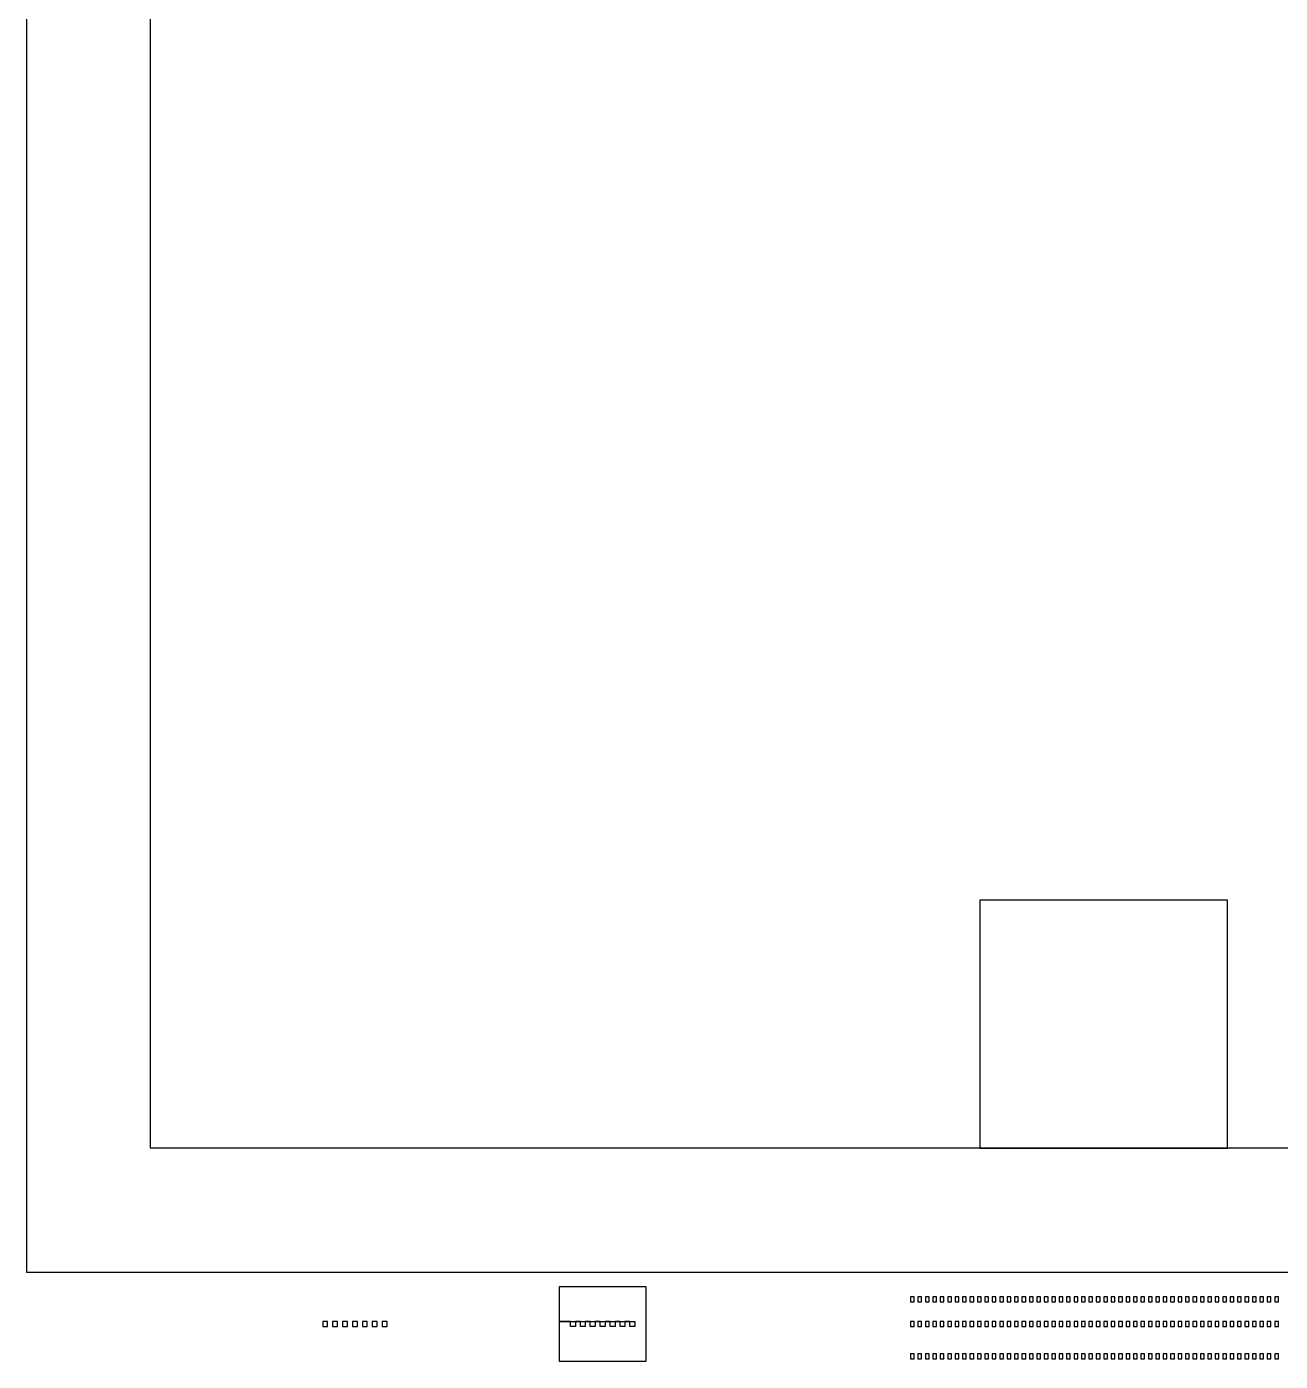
# Model space of a CAD drawing. Extents: x -1658 to 13316, y -10535 to 2882.
# Drawn here: x -1521 to -509, y -2390 to -1313 of the extents above; entities that cross this region are included whole.
import ezdxf

# ---------------------------------------------------------------- set-up
doc = ezdxf.new("R2010")
doc.units = 0
doc.header["$MEASUREMENT"] = 0

msp = doc.modelspace()

# ---------------------------------------------------------------- linework, layer by layer
for points in [[(-1421.3, 2782), (-1521.3, 2782), (-1521.3, -2318), (5678.7, -2318), (5678.7, 2882), (-1521.3, 2882), (-1521.3, 2782), (5578.7, 2782), (5578.7, -2218), (-1421.3, -2218), (-1421.3, 2782)], [(-751.8, -2218), (-551.8, -2218), (-551.8, -2018), (-751.8, -2018), (-751.8, -2218)], [(-1091.3, -2390), (-1021.3, -2390), (-1021.3, -2330), (-1091.3, -2330), (-1091.3, -2358), (-1030.3, -2358), (-1030.3, -2362), (-1034.3, -2362), (-1034.3, -2358), (-1038.3, -2358), (-1038.3, -2362), (-1042.3, -2362), (-1042.3, -2358), (-1046.3, -2358), (-1046.3, -2362), (-1050.3, -2362), (-1050.3, -2358), (-1054.3, -2358), (-1054.3, -2362), (-1058.3, -2362), (-1058.3, -2358), (-1062.3, -2358), (-1062.3, -2362), (-1066.3, -2362), (-1066.3, -2358), (-1070.3, -2358), (-1070.3, -2362), (-1074.3, -2362), (-1074.3, -2358), (-1078.3, -2358), (-1078.3, -2362), (-1082.3, -2362), (-1082.3, -2358), (-1091.3, -2358), (-1091.3, -2390)], [(-1091.3, -2390), (-1021.3, -2390), (-1021.3, -2330), (-1091.3, -2330), (-1091.3, -2358), (-1030.3, -2358), (-1030.3, -2362), (-1034.3, -2362), (-1034.3, -2358), (-1038.3, -2358), (-1038.3, -2362), (-1042.3, -2362), (-1042.3, -2358), (-1046.3, -2358), (-1046.3, -2362), (-1050.3, -2362), (-1050.3, -2358), (-1054.3, -2358), (-1054.3, -2362), (-1058.3, -2362), (-1058.3, -2358), (-1062.3, -2358), (-1062.3, -2362), (-1066.3, -2362), (-1066.3, -2358), (-1070.3, -2358), (-1070.3, -2362), (-1074.3, -2362), (-1074.3, -2358), (-1078.3, -2358), (-1078.3, -2362), (-1082.3, -2362), (-1082.3, -2358), (-1091.3, -2358), (-1091.3, -2390)], [(-807.8, -2342), (-804.8, -2342), (-804.8, -2338), (-807.8, -2338), (-807.8, -2342)], [(-807.8, -2342), (-804.8, -2342), (-804.8, -2338), (-807.8, -2338), (-807.8, -2342)], [(-801.8, -2342), (-798.8, -2342), (-798.8, -2338), (-801.8, -2338), (-801.8, -2342)], [(-801.8, -2342), (-798.8, -2342), (-798.8, -2338), (-801.8, -2338), (-801.8, -2342)], [(-795.8, -2342), (-792.8, -2342), (-792.8, -2338), (-795.8, -2338), (-795.8, -2342)], [(-795.8, -2342), (-792.8, -2342), (-792.8, -2338), (-795.8, -2338), (-795.8, -2342)], [(-789.8, -2342), (-786.8, -2342), (-786.8, -2338), (-789.8, -2338), (-789.8, -2342)], [(-789.8, -2342), (-786.8, -2342), (-786.8, -2338), (-789.8, -2338), (-789.8, -2342)], [(-783.8, -2342), (-780.8, -2342), (-780.8, -2338), (-783.8, -2338), (-783.8, -2342)], [(-783.8, -2342), (-780.8, -2342), (-780.8, -2338), (-783.8, -2338), (-783.8, -2342)], [(-777.8, -2342), (-774.8, -2342), (-774.8, -2338), (-777.8, -2338), (-777.8, -2342)], [(-777.8, -2342), (-774.8, -2342), (-774.8, -2338), (-777.8, -2338), (-777.8, -2342)], [(-771.8, -2342), (-768.8, -2342), (-768.8, -2338), (-771.8, -2338), (-771.8, -2342)], [(-771.8, -2342), (-768.8, -2342), (-768.8, -2338), (-771.8, -2338), (-771.8, -2342)], [(-765.8, -2342), (-762.8, -2342), (-762.8, -2338), (-765.8, -2338), (-765.8, -2342)], [(-765.8, -2342), (-762.8, -2342), (-762.8, -2338), (-765.8, -2338), (-765.8, -2342)], [(-759.8, -2342), (-756.8, -2342), (-756.8, -2338), (-759.8, -2338), (-759.8, -2342)], [(-759.8, -2342), (-756.8, -2342), (-756.8, -2338), (-759.8, -2338), (-759.8, -2342)], [(-753.8, -2342), (-750.8, -2342), (-750.8, -2338), (-753.8, -2338), (-753.8, -2342)], [(-753.8, -2342), (-750.8, -2342), (-750.8, -2338), (-753.8, -2338), (-753.8, -2342)], [(-747.8, -2342), (-744.8, -2342), (-744.8, -2338), (-747.8, -2338), (-747.8, -2342)], [(-747.8, -2342), (-744.8, -2342), (-744.8, -2338), (-747.8, -2338), (-747.8, -2342)], [(-741.8, -2342), (-738.8, -2342), (-738.8, -2338), (-741.8, -2338), (-741.8, -2342)], [(-741.8, -2342), (-738.8, -2342), (-738.8, -2338), (-741.8, -2338), (-741.8, -2342)], [(-735.8, -2342), (-732.8, -2342), (-732.8, -2338), (-735.8, -2338), (-735.8, -2342)], [(-735.8, -2342), (-732.8, -2342), (-732.8, -2338), (-735.8, -2338), (-735.8, -2342)], [(-729.8, -2342), (-726.8, -2342), (-726.8, -2338), (-729.8, -2338), (-729.8, -2342)], [(-729.8, -2342), (-726.8, -2342), (-726.8, -2338), (-729.8, -2338), (-729.8, -2342)], [(-723.8, -2342), (-720.8, -2342), (-720.8, -2338), (-723.8, -2338), (-723.8, -2342)], [(-723.8, -2342), (-720.8, -2342), (-720.8, -2338), (-723.8, -2338), (-723.8, -2342)], [(-717.8, -2342), (-714.8, -2342), (-714.8, -2338), (-717.8, -2338), (-717.8, -2342)], [(-717.8, -2342), (-714.8, -2342), (-714.8, -2338), (-717.8, -2338), (-717.8, -2342)], [(-711.8, -2342), (-708.8, -2342), (-708.8, -2338), (-711.8, -2338), (-711.8, -2342)], [(-711.8, -2342), (-708.8, -2342), (-708.8, -2338), (-711.8, -2338), (-711.8, -2342)], [(-705.8, -2342), (-702.8, -2342), (-702.8, -2338), (-705.8, -2338), (-705.8, -2342)], [(-705.8, -2342), (-702.8, -2342), (-702.8, -2338), (-705.8, -2338), (-705.8, -2342)], [(-699.8, -2342), (-696.8, -2342), (-696.8, -2338), (-699.8, -2338), (-699.8, -2342)], [(-699.8, -2342), (-696.8, -2342), (-696.8, -2338), (-699.8, -2338), (-699.8, -2342)], [(-693.8, -2342), (-690.8, -2342), (-690.8, -2338), (-693.8, -2338), (-693.8, -2342)], [(-693.8, -2342), (-690.8, -2342), (-690.8, -2338), (-693.8, -2338), (-693.8, -2342)], [(-687.8, -2342), (-684.8, -2342), (-684.8, -2338), (-687.8, -2338), (-687.8, -2342)], [(-687.8, -2342), (-684.8, -2342), (-684.8, -2338), (-687.8, -2338), (-687.8, -2342)], [(-681.8, -2342), (-678.8, -2342), (-678.8, -2338), (-681.8, -2338), (-681.8, -2342)], [(-681.8, -2342), (-678.8, -2342), (-678.8, -2338), (-681.8, -2338), (-681.8, -2342)], [(-675.8, -2342), (-672.8, -2342), (-672.8, -2338), (-675.8, -2338), (-675.8, -2342)], [(-675.8, -2342), (-672.8, -2342), (-672.8, -2338), (-675.8, -2338), (-675.8, -2342)], [(-669.8, -2342), (-666.8, -2342), (-666.8, -2338), (-669.8, -2338), (-669.8, -2342)], [(-669.8, -2342), (-666.8, -2342), (-666.8, -2338), (-669.8, -2338), (-669.8, -2342)], [(-663.8, -2342), (-660.8, -2342), (-660.8, -2338), (-663.8, -2338), (-663.8, -2342)], [(-663.8, -2342), (-660.8, -2342), (-660.8, -2338), (-663.8, -2338), (-663.8, -2342)], [(-657.8, -2342), (-654.8, -2342), (-654.8, -2338), (-657.8, -2338), (-657.8, -2342)], [(-657.8, -2342), (-654.8, -2342), (-654.8, -2338), (-657.8, -2338), (-657.8, -2342)], [(-651.8, -2342), (-648.8, -2342), (-648.8, -2338), (-651.8, -2338), (-651.8, -2342)], [(-651.8, -2342), (-648.8, -2342), (-648.8, -2338), (-651.8, -2338), (-651.8, -2342)], [(-645.8, -2342), (-642.8, -2342), (-642.8, -2338), (-645.8, -2338), (-645.8, -2342)], [(-645.8, -2342), (-642.8, -2342), (-642.8, -2338), (-645.8, -2338), (-645.8, -2342)], [(-639.8, -2342), (-636.8, -2342), (-636.8, -2338), (-639.8, -2338), (-639.8, -2342)], [(-639.8, -2342), (-636.8, -2342), (-636.8, -2338), (-639.8, -2338), (-639.8, -2342)], [(-633.8, -2342), (-630.8, -2342), (-630.8, -2338), (-633.8, -2338), (-633.8, -2342)], [(-633.8, -2342), (-630.8, -2342), (-630.8, -2338), (-633.8, -2338), (-633.8, -2342)], [(-627.8, -2342), (-624.8, -2342), (-624.8, -2338), (-627.8, -2338), (-627.8, -2342)], [(-627.8, -2342), (-624.8, -2342), (-624.8, -2338), (-627.8, -2338), (-627.8, -2342)], [(-621.8, -2342), (-618.8, -2342), (-618.8, -2338), (-621.8, -2338), (-621.8, -2342)], [(-621.8, -2342), (-618.8, -2342), (-618.8, -2338), (-621.8, -2338), (-621.8, -2342)], [(-615.8, -2342), (-612.8, -2342), (-612.8, -2338), (-615.8, -2338), (-615.8, -2342)], [(-615.8, -2342), (-612.8, -2342), (-612.8, -2338), (-615.8, -2338), (-615.8, -2342)], [(-609.8, -2342), (-606.8, -2342), (-606.8, -2338), (-609.8, -2338), (-609.8, -2342)], [(-609.8, -2342), (-606.8, -2342), (-606.8, -2338), (-609.8, -2338), (-609.8, -2342)], [(-603.8, -2342), (-600.8, -2342), (-600.8, -2338), (-603.8, -2338), (-603.8, -2342)], [(-603.8, -2342), (-600.8, -2342), (-600.8, -2338), (-603.8, -2338), (-603.8, -2342)], [(-597.8, -2342), (-594.8, -2342), (-594.8, -2338), (-597.8, -2338), (-597.8, -2342)], [(-597.8, -2342), (-594.8, -2342), (-594.8, -2338), (-597.8, -2338), (-597.8, -2342)], [(-591.8, -2342), (-588.8, -2342), (-588.8, -2338), (-591.8, -2338), (-591.8, -2342)], [(-591.8, -2342), (-588.8, -2342), (-588.8, -2338), (-591.8, -2338), (-591.8, -2342)], [(-585.8, -2342), (-582.8, -2342), (-582.8, -2338), (-585.8, -2338), (-585.8, -2342)], [(-585.8, -2342), (-582.8, -2342), (-582.8, -2338), (-585.8, -2338), (-585.8, -2342)], [(-579.8, -2342), (-576.8, -2342), (-576.8, -2338), (-579.8, -2338), (-579.8, -2342)], [(-579.8, -2342), (-576.8, -2342), (-576.8, -2338), (-579.8, -2338), (-579.8, -2342)], [(-573.8, -2342), (-570.8, -2342), (-570.8, -2338), (-573.8, -2338), (-573.8, -2342)], [(-573.8, -2342), (-570.8, -2342), (-570.8, -2338), (-573.8, -2338), (-573.8, -2342)], [(-567.8, -2342), (-564.8, -2342), (-564.8, -2338), (-567.8, -2338), (-567.8, -2342)], [(-567.8, -2342), (-564.8, -2342), (-564.8, -2338), (-567.8, -2338), (-567.8, -2342)], [(-561.8, -2342), (-558.8, -2342), (-558.8, -2338), (-561.8, -2338), (-561.8, -2342)], [(-561.8, -2342), (-558.8, -2342), (-558.8, -2338), (-561.8, -2338), (-561.8, -2342)], [(-555.8, -2342), (-552.8, -2342), (-552.8, -2338), (-555.8, -2338), (-555.8, -2342)], [(-555.8, -2342), (-552.8, -2342), (-552.8, -2338), (-555.8, -2338), (-555.8, -2342)], [(-549.8, -2342), (-546.8, -2342), (-546.8, -2338), (-549.8, -2338), (-549.8, -2342)], [(-549.8, -2342), (-546.8, -2342), (-546.8, -2338), (-549.8, -2338), (-549.8, -2342)], [(-543.8, -2342), (-540.8, -2342), (-540.8, -2338), (-543.8, -2338), (-543.8, -2342)], [(-543.8, -2342), (-540.8, -2342), (-540.8, -2338), (-543.8, -2338), (-543.8, -2342)], [(-537.8, -2342), (-534.8, -2342), (-534.8, -2338), (-537.8, -2338), (-537.8, -2342)], [(-537.8, -2342), (-534.8, -2342), (-534.8, -2338), (-537.8, -2338), (-537.8, -2342)], [(-531.8, -2342), (-528.8, -2342), (-528.8, -2338), (-531.8, -2338), (-531.8, -2342)], [(-531.8, -2342), (-528.8, -2342), (-528.8, -2338), (-531.8, -2338), (-531.8, -2342)], [(-525.8, -2342), (-522.8, -2342), (-522.8, -2338), (-525.8, -2338), (-525.8, -2342)], [(-525.8, -2342), (-522.8, -2342), (-522.8, -2338), (-525.8, -2338), (-525.8, -2342)], [(-519.8, -2342), (-516.8, -2342), (-516.8, -2338), (-519.8, -2338), (-519.8, -2342)], [(-519.8, -2342), (-516.8, -2342), (-516.8, -2338), (-519.8, -2338), (-519.8, -2342)], [(-513.8, -2342), (-510.8, -2342), (-510.8, -2338), (-513.8, -2338), (-513.8, -2342)], [(-513.8, -2342), (-510.8, -2342), (-510.8, -2338), (-513.8, -2338), (-513.8, -2342)], [(-1282.3, -2362), (-1278.3, -2362), (-1278.3, -2358), (-1282.3, -2358), (-1282.3, -2362)], [(-1282.3, -2362), (-1278.3, -2362), (-1278.3, -2358), (-1282.3, -2358), (-1282.3, -2362)], [(-1274.3, -2362), (-1270.3, -2362), (-1270.3, -2358), (-1274.3, -2358), (-1274.3, -2362)], [(-1274.3, -2362), (-1270.3, -2362), (-1270.3, -2358), (-1274.3, -2358), (-1274.3, -2362)], [(-1266.3, -2362), (-1262.3, -2362), (-1262.3, -2358), (-1266.3, -2358), (-1266.3, -2362)], [(-1266.3, -2362), (-1262.3, -2362), (-1262.3, -2358), (-1266.3, -2358), (-1266.3, -2362)], [(-1258.3, -2362), (-1254.3, -2362), (-1254.3, -2358), (-1258.3, -2358), (-1258.3, -2362)], [(-1258.3, -2362), (-1254.3, -2362), (-1254.3, -2358), (-1258.3, -2358), (-1258.3, -2362)], [(-1250.3, -2362), (-1246.3, -2362), (-1246.3, -2358), (-1250.3, -2358), (-1250.3, -2362)], [(-1250.3, -2362), (-1246.3, -2362), (-1246.3, -2358), (-1250.3, -2358), (-1250.3, -2362)], [(-1242.3, -2362), (-1238.3, -2362), (-1238.3, -2358), (-1242.3, -2358), (-1242.3, -2362)], [(-1242.3, -2362), (-1238.3, -2362), (-1238.3, -2358), (-1242.3, -2358), (-1242.3, -2362)], [(-1234.3, -2362), (-1230.3, -2362), (-1230.3, -2358), (-1234.3, -2358), (-1234.3, -2362)], [(-1234.3, -2362), (-1230.3, -2362), (-1230.3, -2358), (-1234.3, -2358), (-1234.3, -2362)], [(-807.8, -2362), (-804.8, -2362), (-804.8, -2358), (-807.8, -2358), (-807.8, -2362)], [(-807.8, -2362), (-804.8, -2362), (-804.8, -2358), (-807.8, -2358), (-807.8, -2362)], [(-801.8, -2362), (-798.8, -2362), (-798.8, -2358), (-801.8, -2358), (-801.8, -2362)], [(-801.8, -2362), (-798.8, -2362), (-798.8, -2358), (-801.8, -2358), (-801.8, -2362)], [(-795.8, -2362), (-792.8, -2362), (-792.8, -2358), (-795.8, -2358), (-795.8, -2362)], [(-795.8, -2362), (-792.8, -2362), (-792.8, -2358), (-795.8, -2358), (-795.8, -2362)], [(-789.8, -2362), (-786.8, -2362), (-786.8, -2358), (-789.8, -2358), (-789.8, -2362)], [(-789.8, -2362), (-786.8, -2362), (-786.8, -2358), (-789.8, -2358), (-789.8, -2362)], [(-783.8, -2362), (-780.8, -2362), (-780.8, -2358), (-783.8, -2358), (-783.8, -2362)], [(-783.8, -2362), (-780.8, -2362), (-780.8, -2358), (-783.8, -2358), (-783.8, -2362)], [(-777.8, -2362), (-774.8, -2362), (-774.8, -2358), (-777.8, -2358), (-777.8, -2362)], [(-777.8, -2362), (-774.8, -2362), (-774.8, -2358), (-777.8, -2358), (-777.8, -2362)], [(-771.8, -2362), (-768.8, -2362), (-768.8, -2358), (-771.8, -2358), (-771.8, -2362)], [(-771.8, -2362), (-768.8, -2362), (-768.8, -2358), (-771.8, -2358), (-771.8, -2362)], [(-765.8, -2362), (-762.8, -2362), (-762.8, -2358), (-765.8, -2358), (-765.8, -2362)], [(-765.8, -2362), (-762.8, -2362), (-762.8, -2358), (-765.8, -2358), (-765.8, -2362)], [(-759.8, -2362), (-756.8, -2362), (-756.8, -2358), (-759.8, -2358), (-759.8, -2362)], [(-759.8, -2362), (-756.8, -2362), (-756.8, -2358), (-759.8, -2358), (-759.8, -2362)], [(-753.8, -2362), (-750.8, -2362), (-750.8, -2358), (-753.8, -2358), (-753.8, -2362)], [(-753.8, -2362), (-750.8, -2362), (-750.8, -2358), (-753.8, -2358), (-753.8, -2362)], [(-747.8, -2362), (-744.8, -2362), (-744.8, -2358), (-747.8, -2358), (-747.8, -2362)], [(-747.8, -2362), (-744.8, -2362), (-744.8, -2358), (-747.8, -2358), (-747.8, -2362)], [(-741.8, -2362), (-738.8, -2362), (-738.8, -2358), (-741.8, -2358), (-741.8, -2362)], [(-741.8, -2362), (-738.8, -2362), (-738.8, -2358), (-741.8, -2358), (-741.8, -2362)], [(-735.8, -2362), (-732.8, -2362), (-732.8, -2358), (-735.8, -2358), (-735.8, -2362)], [(-735.8, -2362), (-732.8, -2362), (-732.8, -2358), (-735.8, -2358), (-735.8, -2362)], [(-729.8, -2362), (-726.8, -2362), (-726.8, -2358), (-729.8, -2358), (-729.8, -2362)], [(-729.8, -2362), (-726.8, -2362), (-726.8, -2358), (-729.8, -2358), (-729.8, -2362)], [(-723.8, -2362), (-720.8, -2362), (-720.8, -2358), (-723.8, -2358), (-723.8, -2362)], [(-723.8, -2362), (-720.8, -2362), (-720.8, -2358), (-723.8, -2358), (-723.8, -2362)], [(-717.8, -2362), (-714.8, -2362), (-714.8, -2358), (-717.8, -2358), (-717.8, -2362)], [(-717.8, -2362), (-714.8, -2362), (-714.8, -2358), (-717.8, -2358), (-717.8, -2362)], [(-711.8, -2362), (-708.8, -2362), (-708.8, -2358), (-711.8, -2358), (-711.8, -2362)], [(-711.8, -2362), (-708.8, -2362), (-708.8, -2358), (-711.8, -2358), (-711.8, -2362)], [(-705.8, -2362), (-702.8, -2362), (-702.8, -2358), (-705.8, -2358), (-705.8, -2362)], [(-705.8, -2362), (-702.8, -2362), (-702.8, -2358), (-705.8, -2358), (-705.8, -2362)], [(-699.8, -2362), (-696.8, -2362), (-696.8, -2358), (-699.8, -2358), (-699.8, -2362)], [(-699.8, -2362), (-696.8, -2362), (-696.8, -2358), (-699.8, -2358), (-699.8, -2362)], [(-693.8, -2362), (-690.8, -2362), (-690.8, -2358), (-693.8, -2358), (-693.8, -2362)], [(-693.8, -2362), (-690.8, -2362), (-690.8, -2358), (-693.8, -2358), (-693.8, -2362)], [(-687.8, -2362), (-684.8, -2362), (-684.8, -2358), (-687.8, -2358), (-687.8, -2362)], [(-687.8, -2362), (-684.8, -2362), (-684.8, -2358), (-687.8, -2358), (-687.8, -2362)], [(-681.8, -2362), (-678.8, -2362), (-678.8, -2358), (-681.8, -2358), (-681.8, -2362)], [(-681.8, -2362), (-678.8, -2362), (-678.8, -2358), (-681.8, -2358), (-681.8, -2362)], [(-675.8, -2362), (-672.8, -2362), (-672.8, -2358), (-675.8, -2358), (-675.8, -2362)], [(-675.8, -2362), (-672.8, -2362), (-672.8, -2358), (-675.8, -2358), (-675.8, -2362)], [(-669.8, -2362), (-666.8, -2362), (-666.8, -2358), (-669.8, -2358), (-669.8, -2362)], [(-669.8, -2362), (-666.8, -2362), (-666.8, -2358), (-669.8, -2358), (-669.8, -2362)], [(-663.8, -2362), (-660.8, -2362), (-660.8, -2358), (-663.8, -2358), (-663.8, -2362)], [(-663.8, -2362), (-660.8, -2362), (-660.8, -2358), (-663.8, -2358), (-663.8, -2362)], [(-657.8, -2362), (-654.8, -2362), (-654.8, -2358), (-657.8, -2358), (-657.8, -2362)], [(-657.8, -2362), (-654.8, -2362), (-654.8, -2358), (-657.8, -2358), (-657.8, -2362)], [(-651.8, -2362), (-648.8, -2362), (-648.8, -2358), (-651.8, -2358), (-651.8, -2362)], [(-651.8, -2362), (-648.8, -2362), (-648.8, -2358), (-651.8, -2358), (-651.8, -2362)], [(-645.8, -2362), (-642.8, -2362), (-642.8, -2358), (-645.8, -2358), (-645.8, -2362)], [(-645.8, -2362), (-642.8, -2362), (-642.8, -2358), (-645.8, -2358), (-645.8, -2362)], [(-639.8, -2362), (-636.8, -2362), (-636.8, -2358), (-639.8, -2358), (-639.8, -2362)], [(-639.8, -2362), (-636.8, -2362), (-636.8, -2358), (-639.8, -2358), (-639.8, -2362)], [(-633.8, -2362), (-630.8, -2362), (-630.8, -2358), (-633.8, -2358), (-633.8, -2362)], [(-633.8, -2362), (-630.8, -2362), (-630.8, -2358), (-633.8, -2358), (-633.8, -2362)], [(-627.8, -2362), (-624.8, -2362), (-624.8, -2358), (-627.8, -2358), (-627.8, -2362)], [(-627.8, -2362), (-624.8, -2362), (-624.8, -2358), (-627.8, -2358), (-627.8, -2362)], [(-621.8, -2362), (-618.8, -2362), (-618.8, -2358), (-621.8, -2358), (-621.8, -2362)], [(-621.8, -2362), (-618.8, -2362), (-618.8, -2358), (-621.8, -2358), (-621.8, -2362)], [(-615.8, -2362), (-612.8, -2362), (-612.8, -2358), (-615.8, -2358), (-615.8, -2362)], [(-615.8, -2362), (-612.8, -2362), (-612.8, -2358), (-615.8, -2358), (-615.8, -2362)], [(-609.8, -2362), (-606.8, -2362), (-606.8, -2358), (-609.8, -2358), (-609.8, -2362)], [(-609.8, -2362), (-606.8, -2362), (-606.8, -2358), (-609.8, -2358), (-609.8, -2362)], [(-603.8, -2362), (-600.8, -2362), (-600.8, -2358), (-603.8, -2358), (-603.8, -2362)], [(-603.8, -2362), (-600.8, -2362), (-600.8, -2358), (-603.8, -2358), (-603.8, -2362)], [(-597.8, -2362), (-594.8, -2362), (-594.8, -2358), (-597.8, -2358), (-597.8, -2362)], [(-597.8, -2362), (-594.8, -2362), (-594.8, -2358), (-597.8, -2358), (-597.8, -2362)], [(-591.8, -2362), (-588.8, -2362), (-588.8, -2358), (-591.8, -2358), (-591.8, -2362)], [(-591.8, -2362), (-588.8, -2362), (-588.8, -2358), (-591.8, -2358), (-591.8, -2362)], [(-585.8, -2362), (-582.8, -2362), (-582.8, -2358), (-585.8, -2358), (-585.8, -2362)], [(-585.8, -2362), (-582.8, -2362), (-582.8, -2358), (-585.8, -2358), (-585.8, -2362)], [(-579.8, -2362), (-576.8, -2362), (-576.8, -2358), (-579.8, -2358), (-579.8, -2362)], [(-579.8, -2362), (-576.8, -2362), (-576.8, -2358), (-579.8, -2358), (-579.8, -2362)], [(-573.8, -2362), (-570.8, -2362), (-570.8, -2358), (-573.8, -2358), (-573.8, -2362)], [(-573.8, -2362), (-570.8, -2362), (-570.8, -2358), (-573.8, -2358), (-573.8, -2362)], [(-567.8, -2362), (-564.8, -2362), (-564.8, -2358), (-567.8, -2358), (-567.8, -2362)], [(-567.8, -2362), (-564.8, -2362), (-564.8, -2358), (-567.8, -2358), (-567.8, -2362)], [(-561.8, -2362), (-558.8, -2362), (-558.8, -2358), (-561.8, -2358), (-561.8, -2362)], [(-561.8, -2362), (-558.8, -2362), (-558.8, -2358), (-561.8, -2358), (-561.8, -2362)], [(-555.8, -2362), (-552.8, -2362), (-552.8, -2358), (-555.8, -2358), (-555.8, -2362)], [(-555.8, -2362), (-552.8, -2362), (-552.8, -2358), (-555.8, -2358), (-555.8, -2362)], [(-549.8, -2362), (-546.8, -2362), (-546.8, -2358), (-549.8, -2358), (-549.8, -2362)], [(-549.8, -2362), (-546.8, -2362), (-546.8, -2358), (-549.8, -2358), (-549.8, -2362)], [(-543.8, -2362), (-540.8, -2362), (-540.8, -2358), (-543.8, -2358), (-543.8, -2362)], [(-543.8, -2362), (-540.8, -2362), (-540.8, -2358), (-543.8, -2358), (-543.8, -2362)], [(-537.8, -2362), (-534.8, -2362), (-534.8, -2358), (-537.8, -2358), (-537.8, -2362)], [(-537.8, -2362), (-534.8, -2362), (-534.8, -2358), (-537.8, -2358), (-537.8, -2362)], [(-531.8, -2362), (-528.8, -2362), (-528.8, -2358), (-531.8, -2358), (-531.8, -2362)], [(-531.8, -2362), (-528.8, -2362), (-528.8, -2358), (-531.8, -2358), (-531.8, -2362)], [(-525.8, -2362), (-522.8, -2362), (-522.8, -2358), (-525.8, -2358), (-525.8, -2362)], [(-525.8, -2362), (-522.8, -2362), (-522.8, -2358), (-525.8, -2358), (-525.8, -2362)], [(-519.8, -2362), (-516.8, -2362), (-516.8, -2358), (-519.8, -2358), (-519.8, -2362)], [(-519.8, -2362), (-516.8, -2362), (-516.8, -2358), (-519.8, -2358), (-519.8, -2362)], [(-513.8, -2362), (-510.8, -2362), (-510.8, -2358), (-513.8, -2358), (-513.8, -2362)], [(-513.8, -2362), (-510.8, -2362), (-510.8, -2358), (-513.8, -2358), (-513.8, -2362)], [(-807.8, -2388), (-804.8, -2388), (-804.8, -2384), (-807.8, -2384), (-807.8, -2388)], [(-807.8, -2388), (-804.8, -2388), (-804.8, -2384), (-807.8, -2384), (-807.8, -2388)], [(-801.8, -2388), (-798.8, -2388), (-798.8, -2384), (-801.8, -2384), (-801.8, -2388)], [(-801.8, -2388), (-798.8, -2388), (-798.8, -2384), (-801.8, -2384), (-801.8, -2388)], [(-795.8, -2388), (-792.8, -2388), (-792.8, -2384), (-795.8, -2384), (-795.8, -2388)], [(-795.8, -2388), (-792.8, -2388), (-792.8, -2384), (-795.8, -2384), (-795.8, -2388)], [(-789.8, -2388), (-786.8, -2388), (-786.8, -2384), (-789.8, -2384), (-789.8, -2388)], [(-789.8, -2388), (-786.8, -2388), (-786.8, -2384), (-789.8, -2384), (-789.8, -2388)], [(-783.8, -2388), (-780.8, -2388), (-780.8, -2384), (-783.8, -2384), (-783.8, -2388)], [(-783.8, -2388), (-780.8, -2388), (-780.8, -2384), (-783.8, -2384), (-783.8, -2388)], [(-777.8, -2388), (-774.8, -2388), (-774.8, -2384), (-777.8, -2384), (-777.8, -2388)], [(-777.8, -2388), (-774.8, -2388), (-774.8, -2384), (-777.8, -2384), (-777.8, -2388)], [(-771.8, -2388), (-768.8, -2388), (-768.8, -2384), (-771.8, -2384), (-771.8, -2388)], [(-771.8, -2388), (-768.8, -2388), (-768.8, -2384), (-771.8, -2384), (-771.8, -2388)], [(-765.8, -2388), (-762.8, -2388), (-762.8, -2384), (-765.8, -2384), (-765.8, -2388)], [(-765.8, -2388), (-762.8, -2388), (-762.8, -2384), (-765.8, -2384), (-765.8, -2388)], [(-759.8, -2388), (-756.8, -2388), (-756.8, -2384), (-759.8, -2384), (-759.8, -2388)], [(-759.8, -2388), (-756.8, -2388), (-756.8, -2384), (-759.8, -2384), (-759.8, -2388)], [(-753.8, -2388), (-750.8, -2388), (-750.8, -2384), (-753.8, -2384), (-753.8, -2388)], [(-753.8, -2388), (-750.8, -2388), (-750.8, -2384), (-753.8, -2384), (-753.8, -2388)], [(-747.8, -2388), (-744.8, -2388), (-744.8, -2384), (-747.8, -2384), (-747.8, -2388)], [(-747.8, -2388), (-744.8, -2388), (-744.8, -2384), (-747.8, -2384), (-747.8, -2388)], [(-741.8, -2388), (-738.8, -2388), (-738.8, -2384), (-741.8, -2384), (-741.8, -2388)], [(-741.8, -2388), (-738.8, -2388), (-738.8, -2384), (-741.8, -2384), (-741.8, -2388)], [(-735.8, -2388), (-732.8, -2388), (-732.8, -2384), (-735.8, -2384), (-735.8, -2388)], [(-735.8, -2388), (-732.8, -2388), (-732.8, -2384), (-735.8, -2384), (-735.8, -2388)], [(-729.8, -2388), (-726.8, -2388), (-726.8, -2384), (-729.8, -2384), (-729.8, -2388)], [(-729.8, -2388), (-726.8, -2388), (-726.8, -2384), (-729.8, -2384), (-729.8, -2388)], [(-723.8, -2388), (-720.8, -2388), (-720.8, -2384), (-723.8, -2384), (-723.8, -2388)], [(-723.8, -2388), (-720.8, -2388), (-720.8, -2384), (-723.8, -2384), (-723.8, -2388)], [(-717.8, -2388), (-714.8, -2388), (-714.8, -2384), (-717.8, -2384), (-717.8, -2388)], [(-717.8, -2388), (-714.8, -2388), (-714.8, -2384), (-717.8, -2384), (-717.8, -2388)], [(-711.8, -2388), (-708.8, -2388), (-708.8, -2384), (-711.8, -2384), (-711.8, -2388)], [(-711.8, -2388), (-708.8, -2388), (-708.8, -2384), (-711.8, -2384), (-711.8, -2388)], [(-705.8, -2388), (-702.8, -2388), (-702.8, -2384), (-705.8, -2384), (-705.8, -2388)], [(-705.8, -2388), (-702.8, -2388), (-702.8, -2384), (-705.8, -2384), (-705.8, -2388)], [(-699.8, -2388), (-696.8, -2388), (-696.8, -2384), (-699.8, -2384), (-699.8, -2388)], [(-699.8, -2388), (-696.8, -2388), (-696.8, -2384), (-699.8, -2384), (-699.8, -2388)], [(-693.8, -2388), (-690.8, -2388), (-690.8, -2384), (-693.8, -2384), (-693.8, -2388)], [(-693.8, -2388), (-690.8, -2388), (-690.8, -2384), (-693.8, -2384), (-693.8, -2388)], [(-687.8, -2388), (-684.8, -2388), (-684.8, -2384), (-687.8, -2384), (-687.8, -2388)], [(-687.8, -2388), (-684.8, -2388), (-684.8, -2384), (-687.8, -2384), (-687.8, -2388)], [(-681.8, -2388), (-678.8, -2388), (-678.8, -2384), (-681.8, -2384), (-681.8, -2388)], [(-681.8, -2388), (-678.8, -2388), (-678.8, -2384), (-681.8, -2384), (-681.8, -2388)], [(-675.8, -2388), (-672.8, -2388), (-672.8, -2384), (-675.8, -2384), (-675.8, -2388)], [(-675.8, -2388), (-672.8, -2388), (-672.8, -2384), (-675.8, -2384), (-675.8, -2388)], [(-669.8, -2388), (-666.8, -2388), (-666.8, -2384), (-669.8, -2384), (-669.8, -2388)], [(-669.8, -2388), (-666.8, -2388), (-666.8, -2384), (-669.8, -2384), (-669.8, -2388)], [(-663.8, -2388), (-660.8, -2388), (-660.8, -2384), (-663.8, -2384), (-663.8, -2388)], [(-663.8, -2388), (-660.8, -2388), (-660.8, -2384), (-663.8, -2384), (-663.8, -2388)], [(-657.8, -2388), (-654.8, -2388), (-654.8, -2384), (-657.8, -2384), (-657.8, -2388)], [(-657.8, -2388), (-654.8, -2388), (-654.8, -2384), (-657.8, -2384), (-657.8, -2388)], [(-651.8, -2388), (-648.8, -2388), (-648.8, -2384), (-651.8, -2384), (-651.8, -2388)], [(-651.8, -2388), (-648.8, -2388), (-648.8, -2384), (-651.8, -2384), (-651.8, -2388)], [(-645.8, -2388), (-642.8, -2388), (-642.8, -2384), (-645.8, -2384), (-645.8, -2388)], [(-645.8, -2388), (-642.8, -2388), (-642.8, -2384), (-645.8, -2384), (-645.8, -2388)], [(-639.8, -2388), (-636.8, -2388), (-636.8, -2384), (-639.8, -2384), (-639.8, -2388)], [(-639.8, -2388), (-636.8, -2388), (-636.8, -2384), (-639.8, -2384), (-639.8, -2388)], [(-633.8, -2388), (-630.8, -2388), (-630.8, -2384), (-633.8, -2384), (-633.8, -2388)], [(-633.8, -2388), (-630.8, -2388), (-630.8, -2384), (-633.8, -2384), (-633.8, -2388)], [(-627.8, -2388), (-624.8, -2388), (-624.8, -2384), (-627.8, -2384), (-627.8, -2388)], [(-627.8, -2388), (-624.8, -2388), (-624.8, -2384), (-627.8, -2384), (-627.8, -2388)], [(-621.8, -2388), (-618.8, -2388), (-618.8, -2384), (-621.8, -2384), (-621.8, -2388)], [(-621.8, -2388), (-618.8, -2388), (-618.8, -2384), (-621.8, -2384), (-621.8, -2388)], [(-615.8, -2388), (-612.8, -2388), (-612.8, -2384), (-615.8, -2384), (-615.8, -2388)], [(-615.8, -2388), (-612.8, -2388), (-612.8, -2384), (-615.8, -2384), (-615.8, -2388)], [(-609.8, -2388), (-606.8, -2388), (-606.8, -2384), (-609.8, -2384), (-609.8, -2388)], [(-609.8, -2388), (-606.8, -2388), (-606.8, -2384), (-609.8, -2384), (-609.8, -2388)], [(-603.8, -2388), (-600.8, -2388), (-600.8, -2384), (-603.8, -2384), (-603.8, -2388)], [(-603.8, -2388), (-600.8, -2388), (-600.8, -2384), (-603.8, -2384), (-603.8, -2388)], [(-597.8, -2388), (-594.8, -2388), (-594.8, -2384), (-597.8, -2384), (-597.8, -2388)], [(-597.8, -2388), (-594.8, -2388), (-594.8, -2384), (-597.8, -2384), (-597.8, -2388)], [(-591.8, -2388), (-588.8, -2388), (-588.8, -2384), (-591.8, -2384), (-591.8, -2388)], [(-591.8, -2388), (-588.8, -2388), (-588.8, -2384), (-591.8, -2384), (-591.8, -2388)], [(-585.8, -2388), (-582.8, -2388), (-582.8, -2384), (-585.8, -2384), (-585.8, -2388)], [(-585.8, -2388), (-582.8, -2388), (-582.8, -2384), (-585.8, -2384), (-585.8, -2388)], [(-579.8, -2388), (-576.8, -2388), (-576.8, -2384), (-579.8, -2384), (-579.8, -2388)], [(-579.8, -2388), (-576.8, -2388), (-576.8, -2384), (-579.8, -2384), (-579.8, -2388)], [(-573.8, -2388), (-570.8, -2388), (-570.8, -2384), (-573.8, -2384), (-573.8, -2388)], [(-573.8, -2388), (-570.8, -2388), (-570.8, -2384), (-573.8, -2384), (-573.8, -2388)], [(-567.8, -2388), (-564.8, -2388), (-564.8, -2384), (-567.8, -2384), (-567.8, -2388)], [(-567.8, -2388), (-564.8, -2388), (-564.8, -2384), (-567.8, -2384), (-567.8, -2388)], [(-561.8, -2388), (-558.8, -2388), (-558.8, -2384), (-561.8, -2384), (-561.8, -2388)], [(-561.8, -2388), (-558.8, -2388), (-558.8, -2384), (-561.8, -2384), (-561.8, -2388)], [(-555.8, -2388), (-552.8, -2388), (-552.8, -2384), (-555.8, -2384), (-555.8, -2388)], [(-555.8, -2388), (-552.8, -2388), (-552.8, -2384), (-555.8, -2384), (-555.8, -2388)], [(-549.8, -2388), (-546.8, -2388), (-546.8, -2384), (-549.8, -2384), (-549.8, -2388)], [(-549.8, -2388), (-546.8, -2388), (-546.8, -2384), (-549.8, -2384), (-549.8, -2388)], [(-543.8, -2388), (-540.8, -2388), (-540.8, -2384), (-543.8, -2384), (-543.8, -2388)], [(-543.8, -2388), (-540.8, -2388), (-540.8, -2384), (-543.8, -2384), (-543.8, -2388)], [(-537.8, -2388), (-534.8, -2388), (-534.8, -2384), (-537.8, -2384), (-537.8, -2388)], [(-537.8, -2388), (-534.8, -2388), (-534.8, -2384), (-537.8, -2384), (-537.8, -2388)], [(-531.8, -2388), (-528.8, -2388), (-528.8, -2384), (-531.8, -2384), (-531.8, -2388)], [(-531.8, -2388), (-528.8, -2388), (-528.8, -2384), (-531.8, -2384), (-531.8, -2388)], [(-525.8, -2388), (-522.8, -2388), (-522.8, -2384), (-525.8, -2384), (-525.8, -2388)], [(-525.8, -2388), (-522.8, -2388), (-522.8, -2384), (-525.8, -2384), (-525.8, -2388)], [(-519.8, -2388), (-516.8, -2388), (-516.8, -2384), (-519.8, -2384), (-519.8, -2388)], [(-519.8, -2388), (-516.8, -2388), (-516.8, -2384), (-519.8, -2384), (-519.8, -2388)], [(-513.8, -2388), (-510.8, -2388), (-510.8, -2384), (-513.8, -2384), (-513.8, -2388)], [(-513.8, -2388), (-510.8, -2388), (-510.8, -2384), (-513.8, -2384), (-513.8, -2388)]]:
    msp.add_lwpolyline(points, close=True)

doc.saveas('drawing.dxf')
